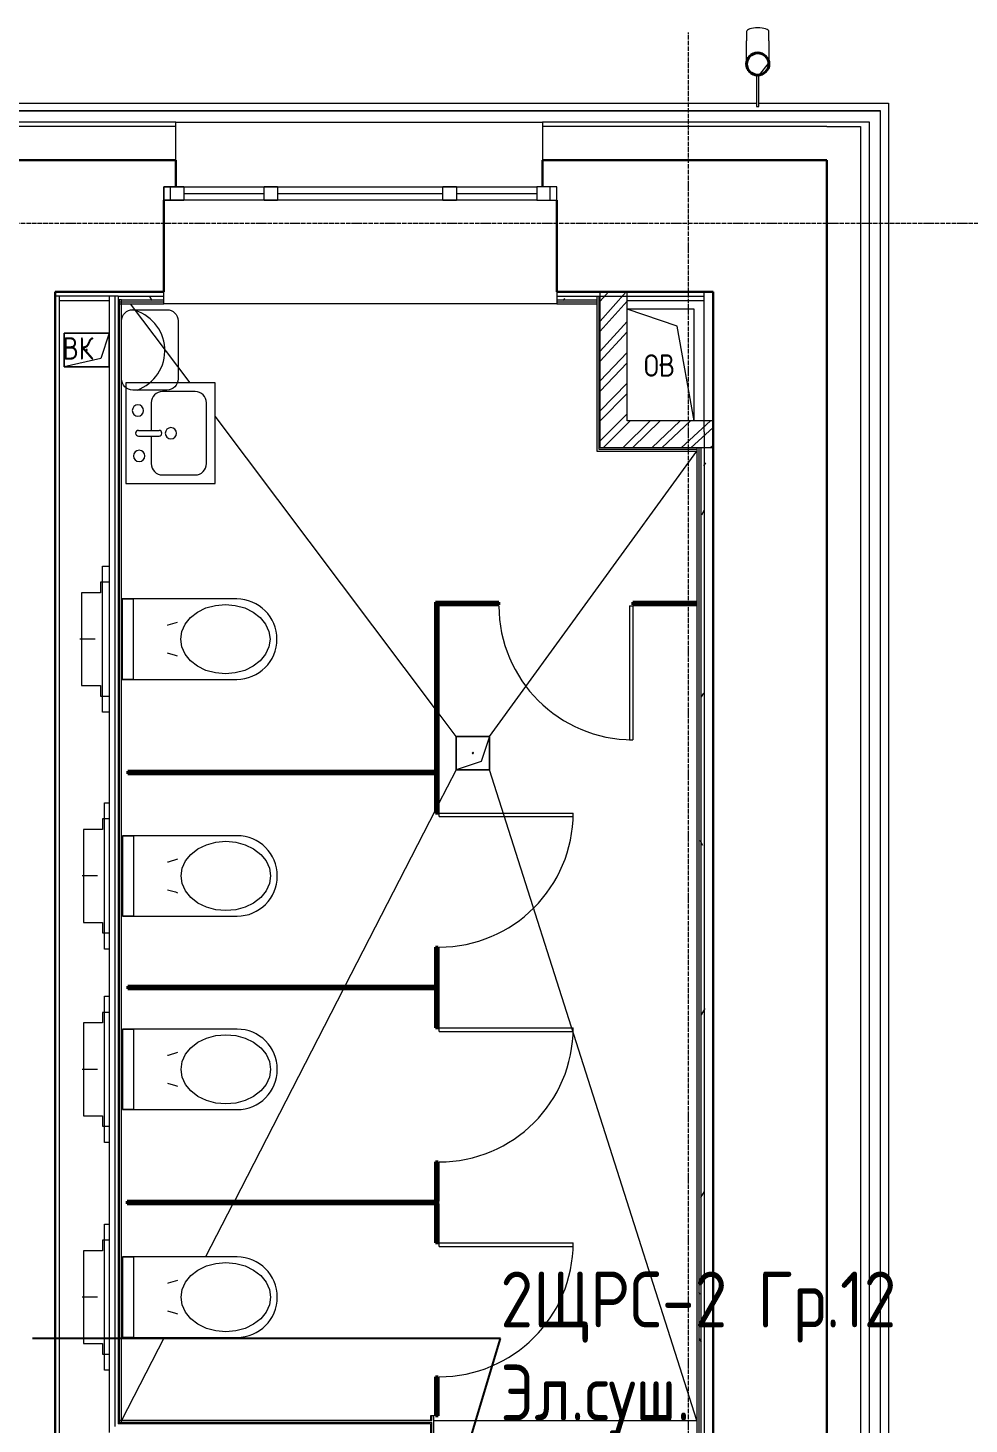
# Model space of a CAD drawing. Header units: millimetres. Extents: x -32 to 417638015, y -35 to 175284279.
# Drawn here: x 417397861 to 417402074, y 175246653 to 175252904 of the extents above; entities that cross this region are included whole.
import ezdxf
from ezdxf import colors
from ezdxf.entities.mleader import LeaderData, LeaderLine
from ezdxf.math import Vec2, Vec3

# ---------------------------------------------------------------- set-up
doc = ezdxf.new("R2010")
doc.units = ezdxf.units.MM
doc.linetypes.add('ADSK_Линия сетки', pattern=[25, 20, -2.5, 0, -2.5])
for name, color, linetype, lineweight in [('_ Окна', 7, 'Continuous', 9), ('Аннотация', 7, 'Continuous', 18), ('Двери', 7, 'Continuous', 9), ('Двери открывание', 7, 'Continuous', 9), ('Обобщенные модели', 7, 'Continuous', 18), ('Окна', 7, 'Continuous', 9), ('Оси', 253, 'Continuous', 9), ('Перекрытие', 7, 'Continuous', 18), ('Сантехника', 7, 'Continuous', 18), ('Стены внутренние', 7, 'Continuous', 18), ('Стены наружные', 7, 'Continuous', 18), ('Стены несущие', 7, 'Continuous', 30), ('Стены отделка', 7, 'Continuous', 30), ('Стены штриховка', 7, 'Continuous', 9), ('ТХ', 5, 'Continuous', 0), ('ТХ_Задание ЭОМ_СС', 6, 'Continuous', 0), ('ШТРИХОВКА', 252, 'Continuous', 15)]:
    doc.layers.add(name, color=color, linetype=linetype, lineweight=lineweight)
doc.layers.add('_ЭМ_Надписи', color=7, linetype='Continuous')
doc.styles.add('GOST Common_4', font='GOST_Common.ttf', dxfattribs={"width": 0.9, "height": 199.9999999999999})
doc.styles.add('ЭОМ', font='isocpeur.ttf', dxfattribs={"width": 0.85, "height": 250})
pattern_1 = [(0, (591.9394108331762, 243.9018102923292), (406.4, 101.6), [33.528, -271.272, 33.528, -271.272, -1625.6]), (0, (591.9394108331762, 243.9018102923292), (406.4, 101.6), [-609.6, 33.528, -576.072, 33.528, -271.272, -711.2]), (0, (591.9394108331762, 243.9018102923292), (406.4, 101.6), [-1524, 33.528, -169.672, 33.528, -474.472]), (120, (744.3394108330831, 294.7018102923757), (-291.1881810244989, 301.1527240979959), [33.52799999999996, -271.2719999999997, 33.52799999999996, -271.2719999999997, -1625.599999999999]), (120, (744.3394108330831, 294.7018102923757), (-291.1881810244989, 301.1527240979959), [-609.5999999999993, 33.52799999999996, -576.0719999999993, 33.52799999999996, -271.2719999999997, -711.1999999999994]), (120, (744.3394108330831, 294.7018102923757), (-291.1881810244989, 301.1527240979959), [-1523.999999999999, 33.52799999999996, -169.6719999999998, 33.52799999999996, -474.4719999999996]), (240, (795.1394108331297, 497.9018102923292), (-115.2118189755009, -402.7527240979958), [33.528, -271.272, 33.528, -271.272, -1625.6]), (240, (795.1394108331297, 497.9018102923292), (-115.2118189755009, -402.7527240979958), [-609.6, 33.528, -576.072, 33.528, -271.272, -711.2]), (240, (795.1394108331297, 497.9018102923292), (-115.2118189755009, -402.7527240979958), [-1524, 33.528, -169.672, 33.528, -474.472])]

# ---------------------------------------------------------------- blocks, each defined once
blk = doc.blocks.new('_ЭМ_ТХ2_4 Этаж')
at = {"layer": 'ТХ', "color": 8}
blk.add_lwpolyline([(14280.9061789753, 19897.47744946486), (14280.9061789753, 19637.68218522078, -0.414213562373095), (14230.9061789753, 19587.68218522078), (14078.04627301712, 19587.68218522078, -0.414213562373095), (14028.04627304693, 19637.68218522078), (14028.04627304693, 19897.47744946486, -0.414213562373095), (14078.04627304693, 19947.47744946486), (14230.9061789753, 19947.47744946486, -0.414213562373095)], format="xyb", close=True, dxfattribs=at)
blk.add_arc((14034.24228408356, 19764.41295229203), 187.6203580277616, 289.6167346365642, 77.34781302934915, dxfattribs=at)
blk = doc.blocks.new('План 4 этажа')
h = blk.add_hatch()
h.set_pattern_fill('ANSI32', color=8, scale=10)
h.set_pattern_definition([(45, (591.9394108331762, 243.9018102923292), (-67.35192090801866, 67.35192090801866), []), (45, (636.8407108330866, 243.9018102923292), (-67.35192090801866, 67.35192090801866), [])])
h.paths.add_polyline_path([(10381.93941083318, 20266.42675335542), (10261.93941083318, 20266.42675335542), (10261.93941083318, 19568.43539787788), (10766.93941083318, 19568.43539787788), (10766.93941083318, 19688.43539787782), (10381.93941083318, 19688.43539787782)])
at = {"layer": 'Обобщенные модели', "lineweight": 9}
h = blk.add_hatch(dxfattribs=at)
h.set_pattern_fill('FP_17', color=8, style=0, pattern_type=2)
h.set_pattern_definition([(45, (591.9394108331762, 243.9017533553997), (-106.0660171779821, 106.0660171779821), [])])
h.paths.add_polyline_path([(10966.93941083303, 21236.42675335542), (10988.63359778892, 21241.3783099603), (11006.03098495645, 21255.25226326246), (11015.68580644215, 21275.30070665758), (11015.68580644215, 21297.55280005321), (11006.03098495645, 21317.60124344833), (10988.63359778894, 21331.47519675054), (10966.93941083303, 21336.42675335542), (10945.24522387721, 21331.47519675054), (10927.84783670962, 21317.60124344833), (10918.19301522398, 21297.55280005321), (10918.19301522398, 21275.30070665758), (10927.84783670961, 21255.25226326246), (10945.24522387721, 21241.3783099603), (10966.00462209944, 21236.64011278382)])
at = {"layer": 'Стены внутренние', "lineweight": 9}
h = blk.add_hatch(dxfattribs=at)
h.set_pattern_fill('FP_4', color=8, style=0, pattern_type=2)
h.set_pattern_definition(pattern_1)
h.paths.add_polyline_path([(10332.93941083294, 20231.42675335542), (10332.93941083248, 20246.42675335548), (10068.00630343053, 20246.42675335548), (10068.00630343053, 20231.42675335542)])
h.paths.add_polyline_path([(8308.006303430535, 20231.42675335548), (8308.006303430535, 20246.42675335548), (8104.551036918536, 20246.42675335548), (8104.551036918536, 20231.42675335548), (8303.910558749689, 20231.42675335548)])
h = blk.add_hatch(dxfattribs=at)
h.set_pattern_fill('FP_4', color=8, style=0, pattern_type=2)
h.set_pattern_definition(pattern_1)
h.paths.add_polyline_path([(10726.93941083318, 12892.16617119074), (10726.93941083318, 13904.90181029233), (10711.93941083318, 13903.90181029233), (10711.93941083318, 12892.16617119074)])
h.paths.add_polyline_path([(10711.93941083318, 14744.90181029233), (10726.93941083318, 14744.90181029233), (10726.93941083318, 19639.43539787782), (10711.93941083318, 19639.43539787782), (10711.93941083318, 14954.00726761721)])
at = {"layer": '_ Окна', "color": 8, "lineweight": 18}
for p, q in [((8308.006303430535, 20676.42675335542), (8308.006303430535, 20736.42675335542)), ((8308.006303430535, 20736.42675335542), (8398.00630343052, 20736.42675335542)), ((8398.00630343052, 20736.42675335542), (8398.00630343052, 20676.42675335542)), ((8758.00630343052, 20676.42675335542), (8758.00630343052, 20736.42675335542)), ((8758.00630343052, 20736.42675335542), (8818.006303430535, 20736.42675335542)), ((8818.006303430535, 20736.42675335542), (8818.006303430535, 20676.42675335542)), ((9558.006303430535, 20676.42675335542), (9558.006303430535, 20736.42675335542)), ((9558.006303430535, 20736.42675335542), (9618.006303430535, 20736.42675335542)), ((9618.006303430535, 20736.42675335542), (9618.006303430535, 20676.42675335542)), ((9978.006303430535, 20736.42675335542), (9978.006303430535, 20676.42675335542)), ((10068.00630343052, 20736.42675335542), (9978.006303430535, 20736.42675335542)), ((10068.00630343052, 20676.42675335542), (10068.00630343052, 20736.42675335542)), ((8398.00630343052, 20676.42675335542), (8308.006303430535, 20676.42675335542)), ((8818.006303430535, 20676.42675335542), (8758.00630343052, 20676.42675335542)), ((9618.006303430535, 20676.42675335542), (9558.006303430535, 20676.42675335542)), ((9978.006303430535, 20676.42675335542), (10068.00630343052, 20676.42675335542))]:
    blk.add_line(p, q, dxfattribs=at)
at = {"layer": '_ Окна', "color": 8}
for p, q in [((8338.00630343052, 20676.42675335542), (8338.00630343052, 20736.42675335542)), ((8398.00630343052, 20706.42675335542), (8758.00630343052, 20706.42675335542)), ((8818.006303430535, 20706.42675335542), (9558.006303430535, 20706.42675335542)), ((9618.006303430535, 20706.42675335542), (9978.006303430535, 20706.42675335542)), ((10038.00630343053, 20676.42675335542), (10038.00630343053, 20736.42675335542))]:
    blk.add_line(p, q, dxfattribs=at)
at = {"layer": 'Двери', "color": 8}
for p, q in [((10392.62320193311, 18860.99212763517), (10408.62320193311, 18860.99212763517)), ((10392.62320193311, 18860.99212763517), (10392.62320193287, 18260.99212763517)), ((10408.62320193311, 18860.99212763517), (10408.62320193287, 18260.99212763517)), ((10392.62320193287, 18260.99212763517), (10408.62320193287, 18260.99212763517)), ((9540.93941083418, 17916.99212763482), (9540.939410834195, 17932.99212763482)), ((9540.939410834195, 17932.99212763482), (10140.93941083419, 17932.99212763458)), ((9540.93941083418, 17916.99212763482), (10140.93941083418, 17916.99212763458)), ((10140.93941083418, 17916.99212763458), (10140.93941083419, 17932.99212763458)), ((9540.939410833831, 16954.99212763488), (9540.939410833846, 16970.99212763488)), ((9540.939410833846, 16970.99212763488), (10140.93941083385, 16970.99212763458)), ((9540.939410833831, 16954.99212763488), (10140.93941083383, 16954.99212763458)), ((10140.93941083383, 16954.99212763458), (10140.93941083385, 16970.99212763458)), ((9540.939410833365, 15992.99212763476), (9540.93941083338, 16008.99212763476)), ((9540.93941083338, 16008.99212763476), (10140.93941083338, 16008.99212763453)), ((10140.93941083337, 15992.99212763453), (10140.93941083338, 16008.99212763453)), ((9540.939410833365, 15992.99212763476), (10140.93941083337, 15992.99212763453))]:
    blk.add_line(p, q, dxfattribs=at)
at = {"layer": 'Двери открывание', "color": 8}
for centre, start, end in [((10408.62320193311, 18860.99212763517), 180, 270), ((9540.939410834195, 17932.99212763482), 270, 0), ((9540.939410833846, 16970.99212763488), 270, 0), ((9540.93941083338, 16008.99212763476), 270, 0)]:
    blk.add_arc(centre, 600.0000000000007, start, end, dxfattribs=at)
at = {"layer": 'Обобщенные модели', "color": 8}
for p, q in [((10916.93941083318, 21432.57834117027), (10916.93941083318, 21390.07420419919)), ((11016.93941083318, 21390.07420419919), (11016.93941083318, 21432.57834117027)), ((10961.93941083318, 21235.56797072734), (10961.93941083318, 21096.42675335542)), ((10971.93941083318, 21096.42675335542), (10971.93941083318, 21235.56797072734)), ((10961.93941083316, 21096.42675335536), (10971.93941083316, 21096.42675335536)), ((10681.93941083318, 20188.43539787782), (10381.93941083318, 20188.43539787782)), ((10606.93941083318, 20113.43539787782), (10381.93941083318, 20188.43539787782)), ((10681.93941083318, 20188.43539787782), (10381.93941083318, 20188.43539787782)), ((10681.93941083318, 19688.43539787782), (10681.93941083318, 20188.43539787782)), ((10681.93941083318, 19688.43539787782), (10681.93941083318, 20188.43539787782)), ((7861.939410833162, 19930.90181029233), (7861.939410833162, 20080.90181029233)), ((7861.939410833162, 20080.90181029233), (8064.327784747831, 20080.90181029233)), ((8064.327784747831, 20080.90181029233), (7861.939410833162, 20080.90181029233)), ((7861.939410833162, 20080.90181029233), (7861.939410833162, 19930.90181029233)), ((8064.327784747831, 20080.90181029233), (8026.827784747831, 19968.40181029233)), ((8064.327784747831, 20080.90181029233), (8064.327784747831, 19930.90181029233)), ((8064.327784747831, 19930.90181029233), (8064.327784747831, 20080.90181029233)), ((10681.93941083318, 19688.43539787782), (10606.93941083318, 20113.43539787782)), ((8026.827784747831, 19968.40181029233), (7861.939410833162, 19930.90181029233)), ((8064.327784747831, 19930.90181029233), (7861.939410833162, 19930.90181029233)), ((7861.939410833162, 19930.90181029233), (8064.327784747831, 19930.90181029233)), ((9616.939410833176, 18126.42675335542), (9616.939410833176, 18276.42675335542)), ((9616.939410833176, 18276.42675335542), (9766.939410833176, 18276.42675335542)), ((9766.939410833176, 18276.42675335542), (9616.939410833176, 18276.42675335542)), ((9616.939410833176, 18276.42675335542), (9616.939410833176, 18126.42675335542)), ((9766.939410833176, 18276.42675335542), (9729.439410833176, 18163.92675335542)), ((9766.939410833176, 18276.42675335542), (9766.939410833176, 18126.42675335542)), ((9766.939410833176, 18126.42675335542), (9766.939410833176, 18276.42675335542)), ((9729.439410833176, 18163.92675335542), (9616.939410833176, 18126.42675335542)), ((9766.939410833176, 18126.42675335542), (9616.939410833176, 18126.42675335542)), ((9616.939410833176, 18126.42675335542), (9766.939410833176, 18126.42675335542))]:
    blk.add_line(p, q, dxfattribs=at)
at = {"layer": 'Обобщенные модели', "color": 8, "lineweight": 40}
for p, q in [((9524.939410833991, 18876.99212763505), (9524.93941083434, 18119.99212763488)), ((9524.939410834573, 18876.99212763505), (9808.623201933107, 18876.99212763517)), ((9808.623201933107, 18876.99212763517), (9808.623201933107, 18864.99212763517)), ((10693.93941083318, 18876.99212763499), (10408.62320193311, 18876.99212763511)), ((10408.62320193311, 18876.99212763511), (10408.62320193311, 18864.99212763517)), ((9536.939410834573, 18864.99212763482), (9524.939410834573, 18864.99212763482)), ((9808.623201933107, 18864.99212763517), (9524.939410834573, 18864.99212763505)), ((9536.93941083434, 18119.99212763488), (9536.939410834573, 18864.99212763482)), ((10408.62320193311, 18864.99212763517), (10693.93941083318, 18864.99212763505)), ((9536.93941083434, 18119.99212763458), (8146.93941083434, 18119.99212763458)), ((8146.93941083434, 18119.99212763458), (8146.93941083434, 18107.99212763458)), ((8146.93941083434, 18107.99212763458), (9536.93941083434, 18107.99212763458)), ((9524.93941083434, 18119.99212763488), (9536.93941083434, 18119.99212763488)), ((9536.939410834268, 18107.99212763482), (9524.939410834268, 18107.99212763482)), ((9524.939410834268, 18107.99212763482), (9524.939410834195, 17932.99212763488)), ((9536.93941083434, 18107.99212763458), (9536.93941083434, 18119.99212763458)), ((9536.939410834195, 17932.99212763488), (9536.939410834268, 18107.99212763482)), ((9524.939410834195, 17932.99212763488), (9536.939410834195, 17932.99212763488)), ((9536.939410833947, 17332.99212763488), (9524.939410833947, 17332.99212763488)), ((9524.939410833947, 17332.99212763488), (9524.939410833875, 17157.99212763488)), ((9536.939410833875, 17157.99212763488), (9536.939410833947, 17332.99212763488)), ((9536.939410833875, 17157.99212763458), (8146.939410833875, 17157.99212763458)), ((8146.939410833875, 17157.99212763458), (8146.939410833875, 17145.99212763458)), ((8146.939410833875, 17145.99212763458), (9536.939410833875, 17145.99212763458)), ((9524.939410833875, 17157.99212763488), (9536.939410833875, 17157.99212763488)), ((9536.939410833918, 17145.99212763488), (9524.939410833918, 17145.99212763488)), ((9524.939410833918, 17145.99212763488), (9524.939410833846, 16970.99212763488)), ((9536.939410833875, 17145.99212763458), (9536.939410833875, 17157.99212763458)), ((9536.939410833846, 16970.99212763488), (9536.939410833918, 17145.99212763488)), ((9524.939410833846, 16970.99212763488), (9536.939410833846, 16970.99212763488)), ((9536.939410833598, 16370.99212763488), (9524.939410833598, 16370.99212763488)), ((9524.939410833598, 16370.99212763488), (9524.939410833525, 16195.99212763488)), ((9536.939410833525, 16195.99212763488), (9536.939410833598, 16370.99212763488)), ((9534.939410833525, 16195.99212763458), (8144.939410833525, 16195.99212763458)), ((8144.939410833525, 16195.99212763458), (8144.939410833525, 16183.99212763458)), ((9524.939410833525, 16195.99212763488), (9536.939410833525, 16195.99212763488)), ((9534.939410833525, 16183.99212763458), (9534.939410833525, 16195.99212763458)), ((8144.939410833525, 16183.99212763458), (9534.939410833525, 16183.99212763458)), ((9536.939410833453, 16183.99212763476), (9524.939410833453, 16183.99212763476)), ((9524.939410833453, 16183.99212763476), (9524.93941083338, 16008.99212763482)), ((9536.93941083338, 16008.99212763476), (9536.939410833453, 16183.99212763476)), ((9524.93941083338, 16008.99212763482), (9536.93941083338, 16008.99212763476)), ((9536.939410833133, 15408.99212763476), (9524.939410833133, 15408.99212763476)), ((9524.939410833133, 15408.99212763476), (9524.93941083306, 15233.99212763476)), ((9536.93941083306, 15233.99212763476), (9536.939410833133, 15408.99212763476)), ((9524.93941083306, 15233.99212763476), (9536.93941083306, 15233.99212763476))]:
    blk.add_line(p, q, dxfattribs=at)
at = {"layer": 'Обобщенные модели', "color": 8, "flags": 128}
for points in [[(10916.93941083318, 21299.44362292014), (10916.93941083318, 21300.71400387242), (10916.93941083318, 21303.37751493853), (10916.93941083318, 21306.25387640379), (10916.93941083318, 21309.3384867034), (10916.93941083318, 21312.62641111901), (10916.93941083318, 21316.11238967278), (10916.93941083318, 21319.7908455428), (10916.93941083318, 21323.65589398431), (10916.93941083318, 21327.7013517443), (10916.93941083318, 21331.92074695334), (10916.93941083318, 21336.30732947926), (10916.93941083318, 21340.85408172564), (10916.93941083318, 21345.55372985895), (10916.93941083318, 21350.39875544456), (10916.93941083318, 21355.38140747522), (10916.93941083318, 21360.49371477054), (10916.93941083318, 21365.72749872936), (10916.93941083318, 21371.07438641397), (10916.93941083318, 21376.52582394448), (10916.93941083318, 21382.07309018396), (10916.93941083318, 21387.70731068961), (10916.93941083318, 21390.07420419919)], [(11016.93941083318, 21390.07420419919), (11016.93941083318, 21384.40646376542), (11016.93941083318, 21378.82194469793), (11016.93941083318, 21373.32958103594), (11016.93941083318, 21367.93815938965), (11016.93941083318, 21362.6563048836), (11016.93941083318, 21357.49246735818), (11016.93941083318, 21352.45490785199), (11016.93941083318, 21347.55168538558), (11016.93941083318, 21342.79064406885), (11016.93941083318, 21338.17940055241), (11016.93941083318, 21333.72533184208), (11016.93941083318, 21329.43556349777), (11016.93941083318, 21325.3169582336), (11016.93941083318, 21321.3761049395), (11016.93941083318, 21317.61930814007), (11016.93941083318, 21314.05257790867), (11016.93941083318, 21310.68162025296), (11016.93941083318, 21307.51182798593), (11016.93941083318, 21304.54827209917), (11016.93941083318, 21301.79569364985), (11016.93941083318, 21299.44362292014)]]:
    blk.add_lwpolyline(points, dxfattribs=at)
at = {"layer": 'Обобщенные модели', "color": 8}
for centre, radius, start, end in [((10966.93941083318, 21286.42675335536), 52.00000000000004, 90, 270), ((10966.93941083318, 21286.42675335536), 52.00000000000003, 270, 90), ((7963.133597790496, 20005.90181029233), 2.500000000000002, 0, 180), ((7963.133597790496, 20005.90181029233), 2.499999999999998, 120.0000000000624, 180), ((7963.133597790496, 20005.90181029233), 2.500000000000002, 180, 0), ((7963.133597790496, 20005.90181029233), 2.499999999999999, 239.9999999999376, 345.0000000007444), ((7963.133597790496, 20005.90181029233), 2.500000000000002, 14.99999999925556, 90), ((10531.93941083318, 19938.43539787782), 2.500000000000003, 0, 180), ((10531.93941083318, 19938.43539787782), 2.499999999999998, 59.99999999993758, 180), ((10531.93941083318, 19938.43539787782), 2.500000000000002, 14.99999999925556, 30.00000000006242), ((10531.93941083318, 19938.43539787782), 2.500000000000002, 180, 0), ((10531.93941083318, 19938.43539787782), 2.499999999999999, 180, 285.0000000002767), ((9691.939410833176, 18201.42675335542), 2.500000000000002, 0, 180), ((9691.939410833176, 18201.42675335542), 2.499999999999998, 120.0000000000624, 180), ((9691.939410833176, 18201.42675335542), 2.500000000000002, 180, 0), ((9691.939410833176, 18201.42675335542), 2.499999999999999, 239.9999999999376, 345.0000000007444), ((9691.939410833176, 18201.42675335542), 2.500000000000002, 14.99999999925556, 90)]:
    blk.add_arc(centre, radius, start, end, dxfattribs=at)
at = {"layer": 'Обобщенные модели', "color": 8, "lineweight": 40}
for start, end in [(90, 270), (270, 90)]:
    blk.add_arc((10966.93941083303, 21286.42675335536), 49.99999999999996, start, end, dxfattribs=at)
at = {"layer": 'Обобщенные модели', "color": 8}
for major_axis, ratio, start_param, end_param in [((-50.00000000000001, 1.362883799528872e-13), 0.3090169943749481, 4.712388980384695, 6.283185307179597), ((-49.99999999999999, 5.857276822912619e-14), 0.3090169943749482, 3.141592653589792, 4.712388980384689)]:
    blk.add_ellipse((10966.93941083318, 21432.57834117027), major_axis=major_axis, ratio=ratio, start_param=start_param, end_param=end_param, dxfattribs=at)
at = {"layer": 'Окна', "color": 8}
for p, q in [((8308.006303430535, 20736.42675335542), (8308.006303430535, 20676.42675335542)), ((8398.00630343052, 20736.42675335542), (8308.006303430535, 20736.42675335542)), ((8398.00630343052, 20736.42675335542), (8758.00630343052, 20736.42675335542)), ((8818.006303430535, 20736.42675335542), (8758.00630343052, 20736.42675335542)), ((8818.006303430535, 20736.42675335542), (9558.006303430535, 20736.42675335542)), ((9618.006303430535, 20736.42675335542), (9558.006303430535, 20736.42675335542)), ((9618.006303430535, 20736.42675335542), (9978.006303430535, 20736.42675335542)), ((10068.00630343052, 20736.42675335542), (9978.006303430535, 20736.42675335542)), ((10068.00630343052, 20676.42675335542), (10068.00630343052, 20736.42675335542)), ((8308.006303430535, 20676.42675335542), (8398.00630343052, 20676.42675335542)), ((8758.00630343052, 20676.42675335536), (8398.00630343052, 20676.42675335536)), ((8758.00630343052, 20676.42675335542), (8818.006303430535, 20676.42675335542)), ((9558.006303430535, 20676.42675335536), (8818.006303430535, 20676.42675335536)), ((9558.006303430535, 20676.42675335542), (9618.006303430535, 20676.42675335542)), ((9978.006303430535, 20676.42675335536), (9618.006303430535, 20676.42675335536)), ((9978.006303430535, 20676.42675335542), (10068.00630343052, 20676.42675335542))]:
    blk.add_line(p, q, dxfattribs=at)
at = {"layer": 'Оси', "color": 8, "linetype": 'ADSK_Линия сетки'}
for p, q in [((10656.50476387143, -3353.100552087475), (10656.50476387149, 21427.46322118858)), ((-10052.17750458431, 20574.4890366231), (56511.79228884459, 20574.48903662292))]:
    blk.add_line(p, q, dxfattribs=at)
at = {"layer": 'Перекрытие', "color": 8}
for p, q in [((8064.657747120247, 20226.42675335542), (7841.939410833176, 20226.42675335542)), ((8426.546771767666, 19858.43539787782), (8159.431229791604, 20213.42675335542)), ((10726.93941083318, 20226.42675335542), (10381.93941083318, 20226.42675335542)), ((9524.93941083434, 18398.69296243443), (8538.006303430535, 19710.30785002647)), ((9766.939410833176, 18276.42675335542), (10693.93941083318, 19553.43539787788)), ((9616.939410833176, 18276.42675335542), (9536.93941083434, 18382.74519603263)), ((9616.939410833176, 18126.42675335542), (9536.939410834224, 17970.82599264866)), ((10693.93941083318, 15213.99212763476), (9766.939410833176, 18126.42675335542)), ((9524.939410834224, 17947.48587854236), (9119.032011764357, 17157.99212763476)), ((9112.862376117148, 17145.99212763476), (8624.43288738071, 16195.9921276347)), ((8618.2632517335, 16183.9921276347), (8495.671683697961, 15945.55036209943)), ((8310.582508599036, 15585.55015654507), (8119.551036918419, 15213.99212763476)), ((9516.93941083306, 15213.99212763476), (10693.93941083318, 15213.99212763476))]:
    blk.add_line(p, q, dxfattribs=at)
at = {"layer": 'Сантехника', "color": 8}
for p, q in [((8138.00630343052, 19858.43539787782), (8138.00630343052, 19408.43539787782)), ((8538.00630343052, 19858.43539787782), (8138.00630343052, 19858.43539787782)), ((8538.006303430506, 19858.43539787782), (8138.00630343052, 19858.43539787782)), ((8138.00630343052, 19858.43539787782), (8138.00630343052, 19408.43539787782)), ((8449.106303430512, 19820.33539787785), (8303.106303430526, 19820.33539787785)), ((8538.00630343052, 19408.43539787782), (8538.00630343052, 19858.43539787782)), ((8538.006303430506, 19408.43539787782), (8538.006303430506, 19858.43539787782)), ((8252.306303430523, 19769.5353978778), (8252.306303430523, 19646.13539787784)), ((8499.906303430515, 19497.33539787785), (8499.906303430515, 19769.53539787786)), ((8195.156303430515, 19646.13539787784), (8287.206303430517, 19646.13539787784)), ((8195.156303430515, 19620.73539787781), (8287.206303430517, 19620.73539787781)), ((8252.306303430523, 19620.73539787781), (8252.306303430523, 19497.33539787785)), ((8303.106303430512, 19446.53539787786), (8449.106303430512, 19446.53539787786)), ((8138.00630343052, 19408.43539787782), (8538.00630343052, 19408.43539787782)), ((8138.00630343052, 19408.43539787782), (8538.006303430506, 19408.43539787782)), ((8033.551036918419, 18383.92675335542), (8033.551036918419, 19038.92675335542)), ((8033.551036918419, 19038.92675335542), (8064.551036918434, 19038.92675335542)), ((8024.551036918434, 18966.42675325094), (8024.551036918434, 18919.42675325094)), ((8064.551036918434, 18966.42675325094), (8024.551036918434, 18966.42675325094)), ((7939.551036918419, 18919.42675325094), (7939.551036918419, 18503.42675335542)), ((8024.551036918434, 18919.42675325094), (7939.551036918419, 18919.42675325094)), ((8634.744179796558, 18891.42685613257), (8121.667409409696, 18891.42685613257)), ((8121.667409409696, 18891.42685613257), (8121.667409409696, 18531.42665057827)), ((8121.667409409696, 18531.42665047379), (8121.667409409696, 18891.42685623706)), ((8121.667409409696, 18891.42685623706), (8171.667409409696, 18891.42685623706)), ((8171.667409409696, 18891.42685623706), (8171.667409409696, 18531.42665047379)), ((8121.667409409711, 18811.42675335542), (8120.667409409711, 18811.42675335542)), ((8120.667409409696, 18811.42675335542), (8120.667409409696, 18791.42675335542)), ((8120.667409409696, 18811.42675335542), (8120.667409409696, 18791.42675335542)), ((8120.667409409711, 18791.42675335542), (8121.667409409711, 18791.42675335542)), ((8121.667409409711, 18766.42675335542), (8120.667409409711, 18766.42675335542)), ((8120.667409409696, 18766.42675335542), (8120.667409409696, 18656.42675335542)), ((8120.667409409696, 18766.42675335542), (8120.667409409696, 18764.55267380131)), ((8001.251036918417, 18711.42675335542), (7933.251036918417, 18711.42675335542)), ((8120.667409409696, 18658.30083290953), (8120.667409409696, 18656.42675335542)), ((8120.667409409711, 18656.42675335542), (8121.667409409711, 18656.42675335542)), ((8121.667409409711, 18631.42675335542), (8120.667409409711, 18631.42675335542)), ((8120.667409409696, 18631.42675335542), (8120.667409409696, 18611.42675335542)), ((8120.667409409696, 18631.42675335542), (8120.667409409696, 18611.42675335542)), ((8120.667409409711, 18611.42675335542), (8121.667409409711, 18611.42675335542)), ((7939.551036918419, 18503.42675335542), (8024.551036918449, 18503.42675335542)), ((8024.551036918449, 18503.42675335542), (8024.551036918449, 18456.42675335542)), ((8121.667409409696, 18531.42665057827), (8634.744179796558, 18531.42665057827)), ((8171.667409409696, 18531.42665047379), (8121.667409409696, 18531.42665047379)), ((8024.551036918449, 18456.42675335542), (8064.551036918434, 18456.42675335542)), ((8064.551036918434, 18383.92675335542), (8033.551036918419, 18383.92675335542)), ((8043.551036918419, 17323.92675335542), (8043.551036918419, 17978.92675335542)), ((8043.551036918419, 17978.92675335542), (8064.551036918449, 17978.92675335542)), ((8034.551036918434, 17906.42675325094), (8034.551036918434, 17859.42675325094)), ((8064.551036918449, 17906.42675325094), (8034.551036918434, 17906.42675325094)), ((7949.551036918419, 17859.42675325094), (7949.551036918419, 17443.42675335542)), ((8034.551036918434, 17859.42675325094), (7949.551036918419, 17859.42675325094)), ((8636.627807305282, 17831.42685613263), (8123.551036918434, 17831.42685613257)), ((8123.551036918434, 17831.42685613257), (8123.551036918434, 17471.42665057827)), ((8123.551036918434, 17471.42665047379), (8123.551036918434, 17831.42685623706)), ((8123.551036918434, 17831.42685623706), (8173.551036918434, 17831.42685623706)), ((8173.551036918434, 17831.42685623706), (8173.551036918434, 17471.42665047379)), ((8123.551036918434, 17751.42675335542), (8122.551036918434, 17751.42675335542)), ((8122.551036918434, 17751.42675335542), (8122.551036918434, 17731.42675335542)), ((8122.551036918434, 17751.42675335542), (8122.551036918434, 17731.42675335542)), ((8122.551036918434, 17731.42675335542), (8123.551036918434, 17731.42675335542)), ((8123.551036918434, 17706.42675335542), (8122.551036918434, 17706.42675335542)), ((8122.551036918434, 17706.42675335542), (8122.551036918434, 17596.42675335542)), ((8122.551036918434, 17706.42675335542), (8122.551036918434, 17704.55267380131)), ((8011.251036918417, 17651.42675335542), (7943.251036918417, 17651.42675335542)), ((8122.551036918434, 17598.30083290953), (8122.551036918434, 17596.42675335542)), ((8122.551036918449, 17596.42675335542), (8123.551036918434, 17596.42675335542)), ((8123.551036918434, 17571.42675335542), (8122.551036918449, 17571.42675335542)), ((8122.551036918434, 17571.42675335542), (8122.551036918434, 17551.42675335542)), ((8122.551036918434, 17571.42675335542), (8122.551036918434, 17551.42675335542)), ((8122.551036918449, 17551.42675335542), (8123.551036918434, 17551.42675335542)), ((7949.551036918419, 17443.42675335542), (8034.551036918449, 17443.42675335542)), ((8034.551036918449, 17443.42675335542), (8034.551036918449, 17396.42675335542)), ((8123.551036918434, 17471.42665057827), (8636.627807305282, 17471.42665057827)), ((8173.551036918434, 17471.42665047379), (8123.551036918434, 17471.42665047379)), ((8034.551036918449, 17396.42675335542), (8064.551036918449, 17396.42675335542)), ((8064.551036918449, 17323.92675335542), (8043.551036918419, 17323.92675335542)), ((8043.551036918419, 16458.05025932228), (8043.551036918419, 17113.05025932228)), ((8043.551036918419, 17113.05025932228), (8064.551036918449, 17113.05025932228)), ((8034.551036918434, 17040.55025921779), (8034.551036918434, 16993.55025921779)), ((8064.551036918449, 17040.55025921779), (8034.551036918434, 17040.55025921779)), ((7949.551036918419, 16993.55025921779), (7949.551036918419, 16577.55025932222)), ((8034.551036918434, 16993.55025921779), (7949.551036918419, 16993.55025921779)), ((8636.627807305282, 16965.55036209943), (8123.551036918434, 16965.55036209943)), ((8123.551036918434, 16965.55036209943), (8123.551036918434, 16605.55015654507)), ((8123.551036918434, 16605.55015644059), (8123.551036918434, 16965.55036220391)), ((8123.551036918434, 16965.55036220391), (8173.551036918434, 16965.55036220391)), ((8173.551036918434, 16965.55036220391), (8173.551036918434, 16605.55015644059)), ((8123.551036918434, 16885.55025932228), (8122.551036918434, 16885.55025932228)), ((8122.551036918434, 16885.55025932228), (8122.551036918434, 16865.55025932228)), ((8122.551036918434, 16885.55025932228), (8122.551036918434, 16865.55025932228)), ((8122.551036918434, 16865.55025932228), (8123.551036918434, 16865.55025932228)), ((8123.551036918434, 16840.55025932228), (8122.551036918434, 16840.55025932228)), ((8122.551036918434, 16840.55025932228), (8122.551036918434, 16730.55025932228)), ((8122.551036918434, 16840.55025932228), (8122.551036918434, 16838.67617976817)), ((8011.251036918417, 16785.55025932228), (7943.251036918417, 16785.55025932222)), ((8122.551036918434, 16732.42433887633), (8122.551036918434, 16730.55025932228)), ((8122.551036918434, 16730.55025932228), (8123.551036918434, 16730.55025932228)), ((8123.551036918434, 16705.55025932228), (8122.551036918434, 16705.55025932228)), ((8122.551036918434, 16705.55025932228), (8122.551036918434, 16685.55025932228)), ((8122.551036918434, 16705.55025932228), (8122.551036918434, 16685.55025932228)), ((8122.551036918434, 16685.55025932228), (8123.551036918434, 16685.55025932228)), ((7949.551036918419, 16577.55025932222), (8034.551036918449, 16577.55025932222)), ((8034.551036918449, 16577.55025932222), (8034.551036918449, 16530.55025932228)), ((8123.551036918434, 16605.55015654507), (8636.627807305282, 16605.55015654507)), ((8173.551036918434, 16605.55015644059), (8123.551036918434, 16605.55015644059)), ((8034.551036918449, 16530.55025932228), (8064.551036918449, 16530.55025932228)), ((8064.551036918449, 16458.05025932228), (8043.551036918419, 16458.05025932228)), ((8043.551036918419, 15438.05025932228), (8043.551036918419, 16093.05025932228)), ((8043.551036918419, 16093.05025932228), (8064.551036918449, 16093.05025932228)), ((8034.551036918434, 16020.55025921779), (8034.551036918434, 15973.55025921779)), ((8064.551036918449, 16020.55025921779), (8034.551036918434, 16020.55025921779)), ((7949.551036918419, 15973.55025921779), (7949.551036918419, 15557.55025932222)), ((8034.551036918434, 15973.55025921779), (7949.551036918419, 15973.55025921779)), ((8636.627807305282, 15945.55036209943), (8123.551036918434, 15945.55036209943)), ((8123.551036918434, 15945.55036209943), (8123.551036918434, 15585.55015654507)), ((8123.551036918434, 15585.55015644059), (8123.551036918434, 15945.55036220391)), ((8123.551036918434, 15945.55036220391), (8173.551036918434, 15945.55036220391)), ((8173.551036918434, 15945.55036220391), (8173.551036918434, 15585.55015644059)), ((8123.551036918434, 15865.55025932228), (8122.551036918434, 15865.55025932228)), ((8122.551036918434, 15865.55025932228), (8122.551036918434, 15845.55025932228)), ((8122.551036918434, 15865.55025932228), (8122.551036918434, 15845.55025932228)), ((8122.551036918434, 15845.55025932228), (8123.551036918434, 15845.55025932228)), ((8123.551036918434, 15820.55025932228), (8122.551036918434, 15820.55025932228)), ((8122.551036918434, 15820.55025932228), (8122.551036918434, 15710.55025932228)), ((8122.551036918434, 15820.55025932228), (8122.551036918434, 15818.67617976817)), ((8011.251036918417, 15765.55025932228), (7943.251036918417, 15765.55025932228)), ((8122.551036918434, 15712.42433887633), (8122.551036918434, 15710.55025932228)), ((8122.551036918449, 15710.55025932228), (8123.551036918434, 15710.55025932228)), ((8123.551036918434, 15685.55025932228), (8122.551036918449, 15685.55025932228)), ((8122.551036918434, 15685.55025932228), (8122.551036918434, 15665.55025932228)), ((8122.551036918434, 15685.55025932228), (8122.551036918434, 15665.55025932228)), ((8122.551036918449, 15665.55025932228), (8123.551036918434, 15665.55025932228)), ((8123.551036918434, 15585.55015654507), (8636.627807305282, 15585.55015654507)), ((8173.551036918434, 15585.55015644059), (8123.551036918434, 15585.55015644059)), ((7949.551036918419, 15557.55025932222), (8034.551036918449, 15557.55025932222)), ((8034.551036918449, 15557.55025932222), (8034.551036918449, 15510.55025932228)), ((8034.551036918449, 15510.55025932228), (8064.551036918449, 15510.55025932228)), ((8064.551036918449, 15438.05025932228), (8043.551036918419, 15438.05025932228))]:
    blk.add_line(p, q, dxfattribs=at)
at = {"layer": 'Сантехника', "color": 8, "flags": 128}
for points in [[(8384.167409409696, 18711.42675335542), (8389.181826973334, 18745.91749811865), (8403.973635829214, 18778.67873291863), (8427.801112916088, 18808.06767264352), (8459.469449037948, 18832.61063313799), (8497.390661586178, 18851.07692788029), (8539.66322261843, 18862.54057974363), (8584.167409409696, 18866.42675335542), (8628.671596200962, 18862.54057974363), (8670.9441572332, 18851.07692788029), (8708.865369781444, 18832.61063313799), (8740.533705903305, 18808.06767264352), (8764.361182990178, 18778.67873291863), (8779.152991846058, 18745.91749811865), (8784.167409409696, 18711.42675335542)], [(8367.939851095012, 18786.42234883312), (8326.539327163948, 18773.70221458399), (8323.890877741695, 18773.16615529387)], [(8784.167409409696, 18711.42675335542), (8779.152991846058, 18676.93600859219), (8764.361182990178, 18644.17477379221), (8740.533705903305, 18614.78583406733), (8708.865369781444, 18590.24287357286), (8670.9441572332, 18571.77657883056), (8628.671596200962, 18560.31292696722), (8584.167409409696, 18556.42675335542), (8539.66322261843, 18560.31292696722), (8497.390661586178, 18571.77657883056), (8459.469449037948, 18590.24287357286), (8427.801112916088, 18614.78583406733), (8403.973635829214, 18644.17477379221), (8389.181826973334, 18676.93600859219), (8384.167409409696, 18711.42675335542)], [(8323.890877741695, 18649.68735141703), (8359.310111409592, 18639.76605818007), (8367.939851095027, 18636.43115787779)], [(8386.051036918434, 17651.42675335542), (8391.065454482057, 17685.91749811865), (8405.857263337937, 17718.67873291863), (8429.684740424826, 17748.06767264352), (8461.353076546686, 17772.61063313799), (8499.274289094916, 17791.07692788029), (8541.546850127168, 17802.54057974363), (8586.05103691842, 17806.42675335542), (8630.555223709685, 17802.54057974363), (8672.827784741938, 17791.07692788029), (8710.748997290168, 17772.61063313799), (8742.417333412028, 17748.06767264352), (8766.244810498916, 17718.67873291863), (8781.036619354796, 17685.91749811865), (8786.051036918434, 17651.42675335542)], [(8369.82347860375, 17726.42234883312), (8328.422954672686, 17713.70221458399), (8325.774505250418, 17713.16615529387)], [(8786.051036918434, 17651.42675335542), (8781.036619354796, 17616.93600859219), (8766.244810498916, 17584.17477379221), (8742.417333412028, 17554.78583406733), (8710.748997290182, 17530.24287357286), (8672.827784741938, 17511.77657883056), (8630.555223709685, 17500.31292696722), (8586.051036918434, 17496.42675335542), (8541.546850127168, 17500.31292696722), (8499.274289094916, 17511.77657883056), (8461.353076546686, 17530.24287357286), (8429.684740424826, 17554.78583406733), (8405.857263337937, 17584.17477379221), (8391.065454482057, 17616.93600859219), (8386.051036918434, 17651.42675335542)], [(8325.774505250432, 17589.68735141703), (8361.19373891833, 17579.76605818007), (8369.82347860375, 17576.43115787779)], [(8386.051036918434, 16785.55025932228), (8391.065454482057, 16820.04100408551), (8405.857263337937, 16852.80223888549), (8429.684740424826, 16882.19117861037), (8461.353076546686, 16906.73413910478), (8499.274289094916, 16925.20043384715), (8541.546850127168, 16936.66408571042), (8586.05103691842, 16940.55025932228), (8630.555223709685, 16936.66408571042), (8672.827784741938, 16925.20043384715), (8710.748997290168, 16906.73413910478), (8742.417333412028, 16882.19117861037), (8766.244810498916, 16852.80223888549), (8781.036619354796, 16820.04100408551), (8786.051036918434, 16785.55025932228)], [(8369.82347860375, 16860.54585479992), (8328.422954672686, 16847.82572055084), (8325.774505250418, 16847.28966126067)], [(8786.051036918434, 16785.55025932228), (8781.036619354796, 16751.05951455905), (8766.244810498916, 16718.29827975901), (8742.417333412028, 16688.90934003418), (8710.748997290182, 16664.36637953972), (8672.827784741938, 16645.90008479735), (8630.555223709685, 16634.43643293408), (8586.051036918434, 16630.55025932228), (8541.546850127168, 16634.43643293408), (8499.274289094916, 16645.90008479735), (8461.353076546686, 16664.36637953972), (8429.684740424826, 16688.90934003418), (8405.857263337937, 16718.29827975901), (8391.065454482057, 16751.05951455905), (8386.051036918434, 16785.55025932228)], [(8325.774505250418, 16723.81085738388), (8361.19373891833, 16713.88956414687), (8369.823478603736, 16710.55466384464)], [(8386.051036918434, 15765.55025932228), (8391.065454482057, 15800.04100408551), (8405.857263337937, 15832.80223888549), (8429.684740424826, 15862.19117861037), (8461.353076546686, 15886.73413910478), (8499.274289094916, 15905.20043384715), (8541.546850127168, 15916.66408571042), (8586.05103691842, 15920.55025932228), (8630.555223709685, 15916.66408571042), (8672.827784741938, 15905.20043384715), (8710.748997290168, 15886.73413910478), (8742.417333412028, 15862.19117861037), (8766.244810498916, 15832.80223888549), (8781.036619354796, 15800.04100408551), (8786.051036918434, 15765.55025932228)], [(8369.82347860375, 15840.54585479992), (8328.422954672686, 15827.82572055084), (8325.774505250418, 15827.28966126067)], [(8786.051036918434, 15765.55025932228), (8781.036619354796, 15731.05951455905), (8766.244810498916, 15698.29827975901), (8742.417333412028, 15668.90934003412), (8710.748997290182, 15644.36637953972), (8672.827784741938, 15625.90008479735), (8630.555223709685, 15614.43643293408), (8586.051036918434, 15610.55025932228), (8541.546850127168, 15614.43643293408), (8499.274289094916, 15625.90008479735), (8461.353076546686, 15644.36637953972), (8429.684740424826, 15668.90934003412), (8405.857263337937, 15698.29827975901), (8391.065454482057, 15731.05951455905), (8386.051036918434, 15765.55025932228)], [(8325.774505250432, 15703.81085738388), (8361.19373891833, 15693.88956414687), (8369.82347860375, 15690.55466384464)]]:
    blk.add_lwpolyline(points, dxfattribs=at)
at = {"layer": 'Сантехника', "color": 8}
for centre, radius, start, end in [((8303.106303430526, 19769.5353978778), 50.80000000000864, 90, 180), ((8449.106303430512, 19769.53539787786), 50.79999999999804, 0, 90), ((8193.038372223207, 19735.0353978778), 25.40000000000011, 90, 270), ((8193.038372223207, 19735.0353978778), 25.40000000000013, 270, 90), ((8195.156303430515, 19633.43539787782), 12.7, 90, 270), ((8287.206303430517, 19633.43539787782), 12.69999999999997, 270, 90), ((8340.351704544155, 19633.43539787782), 25.39999999999978, 90, 270), ((8340.351704544155, 19633.43539787782), 25.39999999999977, 270, 90), ((8198.235096984514, 19531.83539787785), 25.40000000000019, 90, 270), ((8198.235096984514, 19531.83539787785), 25.40000000000022, 270, 90), ((8303.106303430512, 19497.33539787785), 50.79999999999228, 180, 270), ((8449.106303430512, 19497.33539787785), 50.79999999999976, 270, 0), ((8634.744179796558, 18711.42675340769), 180.0001028294098, 270, 90), ((8636.627807305282, 17651.42675340769), 180.0001028294098, 270, 90), ((8636.627807305282, 16785.55025937449), 180.0001028294098, 270, 90), ((8636.627807305282, 15765.55025937449), 180.0001028294098, 270, 90)]:
    blk.add_arc(centre, radius, start, end, dxfattribs=at)
at = {"layer": 'Стены внутренние', "color": 8}
blk.add_line((10068.00630343053, 20213.42675335542), (8308.006303430535, 20213.42675335542), dxfattribs=at)
at = {"layer": 'Стены наружные', "color": 8}
for p, q in [((6400.869627986103, 21111.42672252248), (10962.1097817017, 21111.42672252242)), ((6400.869627986103, 21076.42675335542), (11516.93941083318, 21076.42675335542)), ((11516.93941083318, 21076.42672252242), (6400.869627986103, 21076.42672252248)), ((10971.76903996465, 21111.42672252242), (11551.93941083318, 21111.42672252242)), ((11516.93941083318, 13685.48663664551), (11516.93941083318, 21076.42675335542)), ((11551.93941083318, 21111.42672252242), (11551.93941083318, 13685.94042897096)), ((8363.006303430535, 21026.42675335542), (10003.00630343053, 21026.42675335542))]:
    blk.add_line(p, q, dxfattribs=at)
at = {"layer": 'Стены несущие', "color": 8}
for p, q in [((8363.006303430535, 20856.42675335542), (6400.869627986103, 20856.42675335542)), ((8363.006303430535, 20736.42675335542), (8363.006303430535, 20856.42675335542)), ((10003.00630343053, 20856.42675335542), (11276.93941083318, 20856.42675335542)), ((10003.00630343053, 20856.42675335542), (10003.00630343053, 20736.42675335542)), ((11276.93941083318, 20856.42675335542), (11276.93941083318, 14714.90181029233)), ((8308.006303430535, 20266.42675335542), (8308.006303430535, 20676.42675335548)), ((10068.00630343053, 20676.42675335542), (10068.00630343053, 20266.42675335542)), ((7821.939410833176, 20266.42675335542), (8308.006303430535, 20266.42675335542)), ((7821.939410833176, 12892.68461963168), (7821.939410833176, 20266.42675335542)), ((10766.93941083318, 20266.42675335536), (10068.00630343053, 20266.42675335542)), ((10766.93941083318, 14744.90181029227), (10766.93941083318, 20266.42675335542))]:
    blk.add_line(p, q, dxfattribs=at)
at = {"layer": 'Стены отделка', "color": 8, "lineweight": 9}
for p, q in [((8363.006303430535, 21026.42675335542), (6400.869627986103, 21026.42675335542)), ((8363.006303430535, 21006.42675335542), (8354.006303430535, 21006.42675335536)), ((8363.006303430535, 20856.42675335542), (8363.006303430535, 21026.42675335542)), ((11466.93941083318, 21026.42675335542), (10003.00630343053, 21026.42675335542)), ((10003.00630343053, 21026.42675335542), (10003.00630343053, 20856.42675335542)), ((10019.00630343053, 21006.42675335542), (10003.00630343053, 21006.42675335542)), ((11276.93941083318, 21006.42675335542), (11426.93941083318, 21006.42675335542)), ((11466.93941083318, 14714.90181029233), (11466.93941083318, 21026.42675335542)), ((10003.00630343053, 20856.42675335542), (10003.00630343053, 20856.42675335542)), ((8308.006303430535, 20213.42675335542), (8308.006303430535, 20266.42675335542)), ((10068.00630343053, 20266.42675335542), (10068.00630343053, 20213.42675335542)), ((10381.93941083318, 19688.43539787782), (10381.93941083318, 20266.42675335536)), ((10726.93941083318, 19639.43539787782), (10726.93941083318, 20266.42675335542)), ((8104.551036918536, 20246.42675335548), (7821.939410833176, 20246.42675335542)), ((7841.939410833176, 14733.98232455406), (7841.939410833176, 20246.42675335542)), ((8064.551036918536, 20246.42675335542), (8064.551036918536, 15158.99212763476)), ((8104.551036918536, 20246.42675335542), (8104.551036918536, 15198.99212763476)), ((8119.551036918419, 20231.42675335542), (8104.551036918536, 20231.42675335542)), ((8104.551036918536, 20213.42675335542), (8308.006303430535, 20213.42675335542)), ((8119.551036918419, 15198.99212763476), (8119.551036918419, 20231.42675335542)), ((10068.00630343053, 20213.42675335542), (10246.93941083318, 20213.42675335542)), ((10332.93941083318, 20246.42675335536), (10726.93941083318, 20246.42675335542)), ((10766.93941083318, 19688.43539787782), (10381.93941083318, 19688.43539787782)), ((10693.93941083318, 19568.43539787788), (10693.93941083318, 14744.90181029227)), ((9501.939410833176, 15213.99212763476), (8104.551036918536, 15213.99212763476)), ((9501.939410833176, 15198.99212763476), (8104.551036918536, 15198.99212763476)), ((9501.939410833176, 15233.99212763476), (9501.939410833176, 15213.9921276347)), ((9516.939410833176, 15233.99212763476), (9501.939410833176, 15233.99212763476)), ((9501.939410833176, 15198.99212763476), (9501.939410833176, 14969.00726761721)), ((9516.939410833176, 14954.00726761721), (9516.939410833176, 15233.99212763476))]:
    blk.add_line(p, q, dxfattribs=at)
for points in [[(10766.93941083318, 19568.43539787788), (10261.93941083318, 19568.43539787788), (10261.93941083318, 20266.42675335542)], [(10246.93941083318, 20246.42675335536), (10246.93941083318, 19553.43539787788), (10693.93941083318, 19553.43539787788)]]:
    blk.add_lwpolyline(points, dxfattribs=at)
at = {"layer": 'Стены штриховка', "color": 8}
for p, q in [((8354.006303430535, 21006.42675335536), (6401.869627986103, 21006.42675335542)), ((10019.00630343053, 21006.42675335542), (10019.00630343053, 21006.42675335542)), ((11276.93941083318, 21006.42675335542), (10019.00630343053, 21006.42675335542)), ((11426.93941083318, 21006.42675335548), (11426.93941083318, 14714.90181029233)), ((8091.551036918419, 15185.99212763476), (8091.551036918419, 20246.42675335548)), ((8104.551036918536, 20246.42675335548), (8308.006303430535, 20246.42675335542)), ((8104.551036918536, 20222.42675335542), (8308.006303430535, 20222.42675335548)), ((8110.551036918419, 15198.99212763476), (8110.551036918536, 20231.42675335548)), ((8119.551036918419, 20231.42675335542), (8308.006303430535, 20231.42675335542)), ((10068.00630343053, 20246.42675335542), (10332.93941083318, 20246.42675335536)), ((10068.00630343053, 20231.42675335542), (10246.93941083318, 20231.42675335542)), ((10068.00630343053, 20222.42675335536), (10246.93941083318, 20222.42675335542)), ((10726.93941083318, 19639.43539787782), (10726.93941083318, 14744.90181029227)), ((10702.93941083318, 19568.43539787788), (10702.93941083318, 14744.90181029227)), ((10711.93941083318, 19568.43539787788), (10711.93941083318, 14744.90181029227)), ((9507.93941083306, 15204.99212763476), (8104.551036918536, 15204.99212763476)), ((9507.93941083306, 15213.99212763476), (9501.939410833176, 15213.99212763476)), ((9507.93941083306, 15213.99212763476), (9507.93941083306, 15233.99212763476)), ((9507.93941083306, 14969.00726761715), (9507.93941083306, 15204.99212763476))]:
    blk.add_line(p, q, dxfattribs=at)
blk.add_lwpolyline([(10255.93941083318, 20246.42675335536), (10255.93941083318, 19562.43539787788), (10693.93941083318, 19562.43539787782)], dxfattribs=at)
at = {"layer": 'Аннотация', "color": 8, "style": 'GOST Common_4', "width": 0.9}
blk.add_text('ВК', height=100, dxfattribs=at).set_placement((7855.562352965353, 19963.2582544118))
at = {"layer": 'Аннотация', "color": 8, "lineweight": 9, "insert": (10596.13634120487, 19986.69945101201), "char_height": 100, "width": 149.985, "attachment_point": 3, "line_spacing_factor": 1.022765581104984, "style": 'GOST Common_4'}
blk.add_mtext('\\pxqr,t3.6,7.2,10.8,14.4,18,21.6,25.2,28.8,32.4,36,39.6,43.2,46.8,50.4,54,57.6,61.2,64.8,68.4,72,75.6,79.2,82.8,86.4,90,93.6,97.2,100.8,104.4,108,111.6,115.2;{ОВ}', dxfattribs=at)

msp = doc.modelspace()

# ---------------------------------------------------------------- block references
at = {"layer": 'ТХ_Задание ЭОМ_СС', "lineweight": 50}
msp.add_blockref('_ЭМ_ТХ2_4 Этаж', (417384252.4643108, 175231694.5649611), dxfattribs=at)
at = {"layer": 'ШТРИХОВКА'}
msp.add_blockref('План 4 этажа', (417390160.9595469, 175231455.6631508), dxfattribs=at)

# ---------------------------------------------------------------- leaders
at = {"layer": '_ЭМ_Надписи', "color": 7, "ltscale": 5}
ml = msp.add_multileader_mtext('Standard', dxfattribs=at)
ml.set_content('{\\fGOST Common|b0|i0|c204|p34;\\W0.9;\\C256;2ЩРС-2\\fISOCPEUR|b0|i0|c204|p34;\\W0.85; Гр.12 Эл.суш.\\P\\fGOST Common|b0|i0|c0|p34;\\W0.9;h=\\fGOST Common|b0|i0|c204|p34;0\\fGOST Common|b0|i0|c0|p34;.\\fGOST Common|b0|i0|c204|p34;9м \\fGOST Common|b0|i0|c0|p34;L=1\\fGOST Common|b0|i0|c204|p34;м}', color=1, style='ЭОМ')
ml.set_leader_properties()
ml.build(insert=Vec2(0, 0))
ml.multileader.update_dxf_attribs({"text_left_attachment_type": 6, "text_right_attachment_type": 6, "dogleg_length": 0, "arrow_head_size": 200})
ctx = ml.context
ctx.base_point, ctx.char_height, ctx.arrow_head_size, ctx.landing_gap_size, ctx.plane_origin = Vec3(417399975.9802684, 175247035.8858038), 250, 200, 0, Vec3(417374320.4992848, 175260252.358842)
ctx.left_attachment, ctx.right_attachment = 6, 6
notes = []
notes.append((ctx, [(0, (1, 1, 0), (417399975.9802684, 175247035.8858038), (1, 0), 0, [(0, [(417399206.2113358, 175244473.4296194)], 0, [])])]))
ctx.mtext.insert, ctx.mtext.width, ctx.mtext.defined_height, ctx.mtext.flow_direction = Vec3(417399975.9802684, 175247335.8858038), 2073.809115969734, 545.6159617257083, 5
for ctx, leaders in notes:
    for number, flags, end, landing, length, lines in leaders:
        leader = LeaderData()
        leader.index, (leader.has_last_leader_line, leader.has_dogleg_vector, leader.attachment_direction) = number, flags
        leader.last_leader_point, leader.dogleg_vector, leader.dogleg_length = Vec3(end), Vec3(landing), length
        for number, points, colour, breaks in lines:
            line = LeaderLine()
            line.index, line.vertices, line.color, line.breaks = number, Vec3.list(points), colors.encode_raw_color(colour), breaks
            leader.lines.append(line)
        ctx.leaders.append(leader)

doc.saveas('drawing.dxf')
